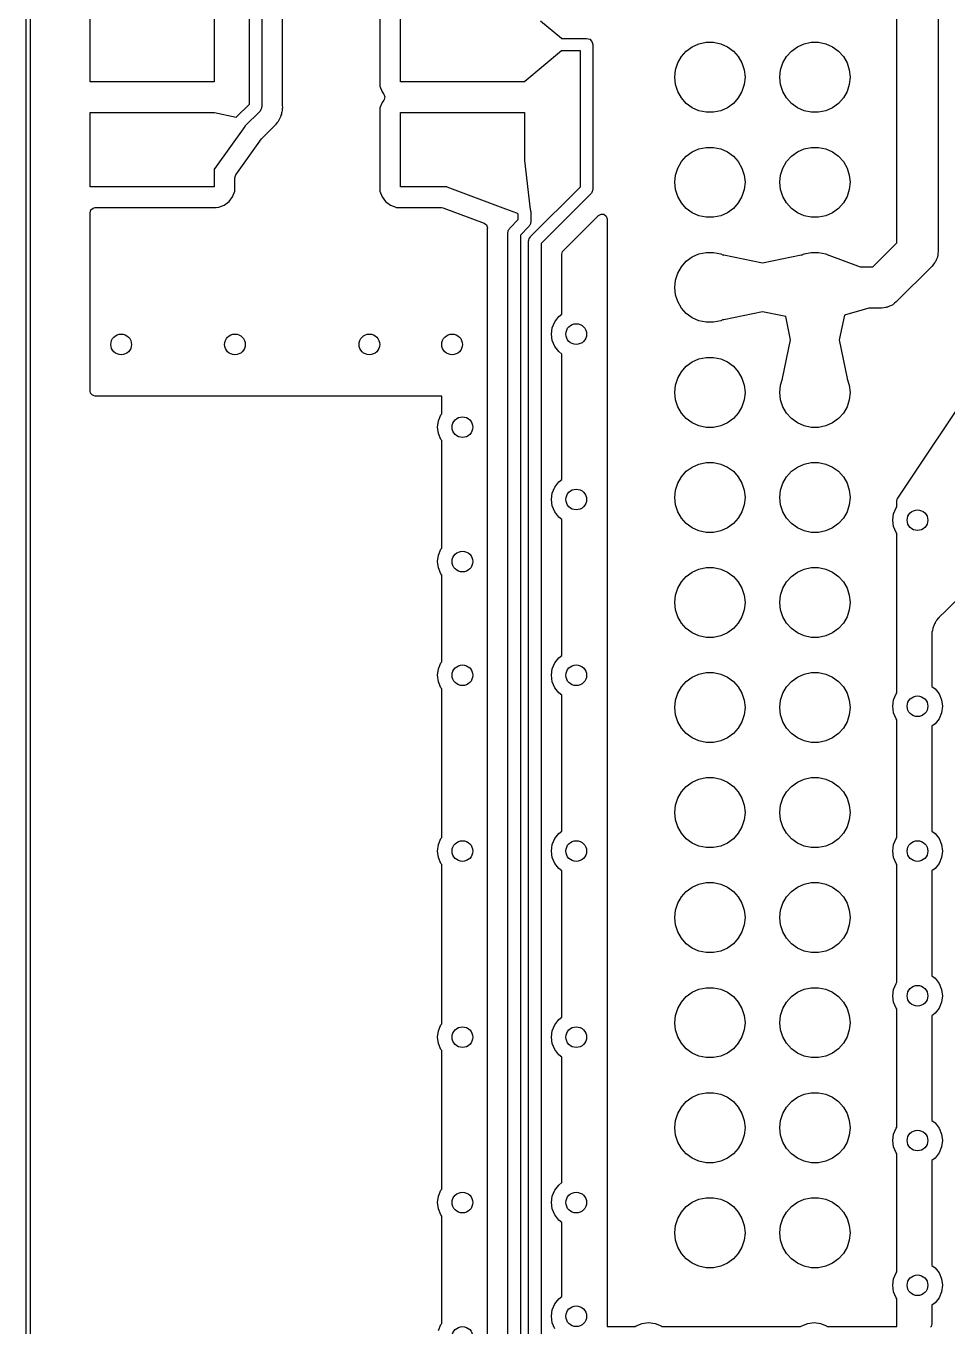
# Model space of a CAD drawing. Extents: x 90 to 175, y -109.5 to -35.9.
# Drawn here: x 89.95 to 112.24, y -92.01 to -60.55 of the extents above; entities that cross this region are included whole.
import ezdxf

# ---------------------------------------------------------------- set-up
doc = ezdxf.new("R2010")
doc.units = 0
doc.layers.add('BLACK', color=7, linetype='CONTINUOUS')

msp = doc.modelspace()

# ---------------------------------------------------------------- linework, layer by layer
at = {"layer": 'BLACK', "linetype": 'CONTINUOUS'}
for p, q in [((89.95, -100), (89.95, -36)), ((90.05, -36.05), (90.05, -99.95)), ((111, -65.792893), (111, -58)), ((112, -58), (112, -66)), ((95.35, -62.437868), (95.35, -59.5)), ((95.65, -59.562132), (95.65, -62.5)), ((96.1505, -62.4664), (96.1505, -59.820807)), ((98.4995, -60.052135), (98.4995, -61.94787)), ((91.5, -61.9), (91.5, -60.1)), ((94.5, -60.1), (94.5, -61.9)), ((99, -61.9), (99, -60.1)), ((102.387556, -60.422963), (102.89579, -60.846492)), ((102.89579, -60.846492), (102.897632, -60.85)), ((102.897632, -60.85), (103.5, -60.85)), ((103.5, -60.85), (103.575, -60.870096)), ((103.575, -60.870096), (103.629904, -60.925)), ((103.629904, -60.925), (103.65, -61)), ((103.65, -61), (103.65, -64.5)), ((106.055, -61.053878), (106.217336, -60.981602)), ((106.217336, -60.981602), (106.391151, -60.944656)), ((106.391151, -60.944656), (106.568849, -60.944656)), ((106.568849, -60.944656), (106.742664, -60.981602)), ((106.742664, -60.981602), (106.905, -61.053878)), ((108.595, -61.053878), (108.757336, -60.981602)), ((108.757336, -60.981602), (108.931151, -60.944656)), ((108.931151, -60.944656), (109.108849, -60.944656)), ((109.108849, -60.944656), (109.282664, -60.981602)), ((109.282664, -60.981602), (109.445, -61.053878)), ((102.89579, -61.153508), (102.006381, -61.894681)), ((102.896573, -61.152793), (102.89579, -61.153508)), ((102.89773, -61.15), (102.896573, -61.152793)), ((103.35, -61.15), (102.89773, -61.15)), ((103.35, -64.437868), (103.35, -61.15)), ((105.703486, -61.444274), (105.792336, -61.290383)), ((105.792336, -61.290383), (105.911239, -61.158327)), ((105.911239, -61.158327), (106.055, -61.053878)), ((106.905, -61.053878), (107.048761, -61.158327)), ((107.048761, -61.158327), (107.167664, -61.290383)), ((107.167664, -61.290383), (107.256514, -61.444274)), ((108.243486, -61.444274), (108.332336, -61.290383)), ((108.332336, -61.290383), (108.451239, -61.158327)), ((108.451239, -61.158327), (108.595, -61.053878)), ((109.445, -61.053878), (109.588761, -61.158327)), ((109.588761, -61.158327), (109.707664, -61.290383)), ((109.707664, -61.290383), (109.796514, -61.444274)), ((105.63, -61.79), (105.648575, -61.613275)), ((105.648575, -61.613275), (105.703486, -61.444274)), ((107.256514, -61.444274), (107.311425, -61.613275)), ((107.311425, -61.613275), (107.33, -61.79)), ((108.17, -61.79), (108.188575, -61.613275)), ((108.188575, -61.613275), (108.243486, -61.444274)), ((109.796514, -61.444274), (109.851425, -61.613275)), ((109.851425, -61.613275), (109.87, -61.79)), ((94.5, -61.9), (91.5, -61.9)), ((98.4995, -61.94787), (98.499501, -61.947876)), ((98.499501, -61.947876), (98.505908, -62.007483)), ((102, -61.9), (99, -61.9)), ((102.006381, -61.894681), (102, -61.896669)), ((102, -61.896669), (102, -61.9)), ((105.648575, -61.966725), (105.63, -61.79)), ((105.703486, -62.135726), (105.648575, -61.966725)), ((107.311425, -61.966725), (107.256514, -62.135726)), ((107.33, -61.79), (107.311425, -61.966725)), ((108.188575, -61.966725), (108.17, -61.79)), ((108.243486, -62.135726), (108.188575, -61.966725)), ((109.851425, -61.966725), (109.796514, -62.135726)), ((109.87, -61.79), (109.851425, -61.966725)), ((98.505908, -62.007483), (98.556202, -62.142328)), ((98.556202, -62.142328), (98.556203, -62.14233)), ((98.556203, -62.14233), (98.556204, -62.142331)), ((98.556204, -62.142331), (98.594368, -62.193312)), ((98.594368, -62.193312), (98.596148, -62.195689)), ((98.596148, -62.195689), (98.620565, -62.261153)), ((98.620565, -62.261153), (98.605714, -62.329426)), ((105.792336, -62.289617), (105.703486, -62.135726)), ((107.256514, -62.135726), (107.167664, -62.289617)), ((108.332336, -62.289617), (108.243486, -62.135726)), ((109.796514, -62.135726), (109.707664, -62.289617)), ((95.029627, -62.75824), (95.35, -62.437868)), ((95.615939, -62.588964), (95.606066, -62.606066)), ((95.629904, -62.575), (95.615939, -62.588964)), ((95.635015, -62.555925), (95.629904, -62.575)), ((95.644889, -62.538823), (95.635015, -62.555925)), ((95.65, -62.5), (95.644889, -62.519074)), ((95.644889, -62.519074), (95.644889, -62.538823)), ((96.138417, -62.629235), (96.147945, -62.592129)), ((96.147945, -62.592129), (96.1505, -62.582177)), ((96.150775, -62.472238), (96.1505, -62.4664)), ((96.1505, -62.560949), (96.152027, -62.541549)), ((96.1505, -62.582177), (96.1505, -62.560949)), ((96.155346, -62.520595), (96.150775, -62.472238)), ((96.152027, -62.541549), (96.155346, -62.520595)), ((98.499501, -62.592123), (98.4995, -62.592135)), ((98.4995, -62.592135), (98.4995, -64.48787)), ((98.505908, -62.532517), (98.499501, -62.592116)), ((98.499501, -62.592116), (98.499501, -62.592123)), ((98.556202, -62.397671), (98.505908, -62.532517)), ((98.556203, -62.397669), (98.556202, -62.397671)), ((98.596148, -62.344311), (98.556203, -62.397669)), ((98.605714, -62.329426), (98.596148, -62.344311)), ((105.911239, -62.421673), (105.792336, -62.289617)), ((106.055, -62.526122), (105.911239, -62.421673)), ((106.217336, -62.598398), (106.055, -62.526122)), ((106.391151, -62.635344), (106.217336, -62.598398)), ((106.742664, -62.598398), (106.568849, -62.635344)), ((106.905, -62.526122), (106.742664, -62.598398)), ((107.048761, -62.421673), (106.905, -62.526122)), ((107.167664, -62.289617), (107.048761, -62.421673)), ((108.451239, -62.421673), (108.332336, -62.289617)), ((108.595, -62.526122), (108.451239, -62.421673)), ((108.757336, -62.598398), (108.595, -62.526122)), ((108.931151, -62.635344), (108.757336, -62.598398)), ((109.282664, -62.598398), (109.108849, -62.635344)), ((109.445, -62.526122), (109.282664, -62.598398)), ((109.588761, -62.421673), (109.445, -62.526122)), ((109.707664, -62.289617), (109.588761, -62.421673)), ((91.5, -64.44), (91.5, -62.64)), ((91.5, -62.64), (94.5, -62.64)), ((94.5, -62.64), (94.5, -62.641749)), ((94.5, -62.641749), (94.504553, -62.641009)), ((94.504553, -62.641009), (95.027001, -62.7568)), ((95.027001, -62.7568), (95.029627, -62.75824)), ((95.606066, -62.606066), (95.237788, -62.974343)), ((95.997183, -62.920815), (96.030448, -62.885393)), ((96.030448, -62.885393), (96.040674, -62.86679)), ((96.040674, -62.86679), (96.051353, -62.850533)), ((96.051353, -62.850533), (96.064362, -62.833764)), ((96.064362, -62.833764), (96.083663, -62.789159)), ((96.083663, -62.789159), (96.086207, -62.783965)), ((96.086207, -62.783965), (96.109627, -62.741368)), ((96.109627, -62.741368), (96.114906, -62.720807)), ((96.114906, -62.720807), (96.121208, -62.702398)), ((96.121208, -62.702398), (96.129635, -62.682926)), ((96.129635, -62.682926), (96.137232, -62.634956)), ((96.137232, -62.634956), (96.138417, -62.629235)), ((99, -64.44), (99, -62.64)), ((99, -62.64), (102, -62.64)), ((102, -62.64), (102, -63.802295)), ((106.568849, -62.635344), (106.391151, -62.635344)), ((109.108849, -62.635344), (108.931151, -62.635344)), ((95.236702, -62.977735), (94.504922, -64.002433)), ((95.237788, -62.974343), (95.236702, -62.977735)), ((95.654424, -63.26552), (95.899513, -63.020431)), ((95.899513, -63.020431), (95.912079, -63.010365)), ((95.911925, -63.010178), (95.917937, -63.005204)), ((95.912079, -63.010365), (95.911925, -63.010178)), ((95.917937, -63.005203), (95.91794, -63.005202)), ((95.917937, -63.005204), (95.917937, -63.005203)), ((95.91794, -63.005202), (95.96719, -62.952755)), ((95.96719, -62.952755), (95.988911, -62.931035)), ((95.988911, -62.931035), (95.993401, -62.925245)), ((95.993401, -62.925245), (95.997183, -62.920815)), ((95.023589, -64.145962), (95.641205, -63.281125)), ((95.641205, -63.281125), (95.654424, -63.26552)), ((106.055, -63.593878), (106.217336, -63.521602)), ((106.217336, -63.521602), (106.391151, -63.484656)), ((106.391151, -63.484656), (106.568849, -63.484656)), ((106.568849, -63.484656), (106.742664, -63.521602)), ((106.742664, -63.521602), (106.905, -63.593878)), ((108.595, -63.593878), (108.757336, -63.521602)), ((108.757336, -63.521602), (108.931151, -63.484656)), ((108.931151, -63.484656), (109.108849, -63.484656)), ((109.108849, -63.484656), (109.282664, -63.521602)), ((109.282664, -63.521602), (109.445, -63.593878)), ((102, -63.802295), (102.001008, -63.80493)), ((102.001008, -63.80493), (102.138201, -64.989594)), ((105.703486, -63.984274), (105.792336, -63.830383)), ((105.792336, -63.830383), (105.911239, -63.698327)), ((105.911239, -63.698327), (106.055, -63.593878)), ((106.905, -63.593878), (107.048761, -63.698327)), ((107.048761, -63.698327), (107.167664, -63.830383)), ((107.167664, -63.830383), (107.256514, -63.984274)), ((108.243486, -63.984274), (108.332336, -63.830383)), ((108.332336, -63.830383), (108.451239, -63.698327)), ((108.451239, -63.698327), (108.595, -63.593878)), ((109.445, -63.593878), (109.588761, -63.698327)), ((109.588761, -63.698327), (109.707664, -63.830383)), ((109.707664, -63.830383), (109.796514, -63.984274)), ((94.504922, -64.002433), (94.5, -64.005505)), ((94.5, -64.005505), (94.5, -64.44)), ((95.000499, -64.218025), (95.020183, -64.150987)), ((95.020183, -64.150987), (95.023589, -64.145962)), ((105.63, -64.33), (105.648575, -64.153275)), ((105.648575, -64.153275), (105.703486, -63.984274)), ((107.256514, -63.984274), (107.311425, -64.153275)), ((107.311425, -64.153275), (107.33, -64.33)), ((108.17, -64.33), (108.188575, -64.153275)), ((108.188575, -64.153275), (108.243486, -63.984274)), ((109.796514, -63.984274), (109.851425, -64.153275)), ((109.851425, -64.153275), (109.87, -64.33)), ((94.5, -64.44), (91.5, -64.44)), ((94.994091, -64.547483), (95.0005, -64.487873)), ((95.0005, -64.487873), (95.000499, -64.218025)), ((98.4995, -64.48787), (98.499501, -64.487876)), ((98.499501, -64.487876), (98.505908, -64.547483)), ((100.125897, -64.44), (99, -64.44)), ((100.130477, -64.444289), (100.125897, -64.44)), ((101.546722, -64.977326), (100.130477, -64.444289)), ((102.143934, -65.643934), (103.35, -64.437868)), ((105.648575, -64.506725), (105.63, -64.33)), ((107.33, -64.33), (107.311425, -64.506725)), ((108.188575, -64.506725), (108.17, -64.33)), ((109.87, -64.33), (109.851425, -64.506725)), ((94.742331, -64.883796), (94.857546, -64.797546)), ((94.857546, -64.797546), (94.943796, -64.682331)), ((94.943796, -64.682331), (94.994091, -64.547483)), ((98.505908, -64.547483), (98.556202, -64.682328)), ((98.556202, -64.682328), (98.556206, -64.682335)), ((98.556206, -64.682335), (98.642452, -64.797544)), ((98.642452, -64.797544), (98.642455, -64.797547)), ((98.642455, -64.797547), (98.757664, -64.883793)), ((103.606066, -64.606066), (102.4, -65.812132)), ((103.615939, -64.588964), (103.606066, -64.606066)), ((103.629904, -64.575), (103.615939, -64.588964)), ((103.635015, -64.555925), (103.629904, -64.575)), ((103.644889, -64.538823), (103.635015, -64.555925)), ((103.65, -64.5), (103.644889, -64.519074)), ((103.644889, -64.519074), (103.644889, -64.538823)), ((105.703486, -64.675726), (105.648575, -64.506725)), ((105.792336, -64.829617), (105.703486, -64.675726)), ((107.256514, -64.675726), (107.167664, -64.829617)), ((107.311425, -64.506725), (107.256514, -64.675726)), ((108.243486, -64.675726), (108.188575, -64.506725)), ((108.332336, -64.829617), (108.243486, -64.675726)), ((109.796514, -64.675726), (109.707664, -64.829617)), ((109.851425, -64.506725), (109.796514, -64.675726)), ((91.5, -65.064499), (91.519685, -64.99746)), ((91.5, -69.376), (91.5, -65.064499)), ((91.519685, -64.99746), (91.572489, -64.951705)), ((91.572489, -64.951705), (91.623995, -64.940499)), ((91.623995, -64.940499), (94.547872, -64.940499)), ((94.547872, -64.940499), (94.607483, -64.934091)), ((94.607483, -64.934091), (94.742331, -64.883796)), ((98.757664, -64.883793), (98.757671, -64.883797)), ((98.757671, -64.883797), (98.892517, -64.934091)), ((98.892517, -64.934091), (98.892516, -64.934091)), ((98.892516, -64.934091), (98.899444, -64.934835)), ((98.899444, -64.934835), (98.952127, -64.9405)), ((98.952127, -64.9405), (99.991255, -64.940499)), ((99.991255, -64.940499), (100.034934, -64.948447)), ((100.034934, -64.948447), (100.04638, -64.952755)), ((100.04638, -64.952755), (101.021547, -65.319782)), ((101.815337, -65.078426), (101.546722, -64.977326)), ((101.832906, -65.085038), (101.815337, -65.078426)), ((101.85, -65.102132), (101.832906, -65.085038)), ((101.85, -65.230761), (101.85, -65.102132)), ((102.138201, -64.989594), (102.144889, -65.001177)), ((102.144889, -65.001177), (102.144889, -65.020925)), ((102.144889, -65.020925), (102.15, -65.04)), ((102.15, -65.04), (102.15, -65.292893)), ((103.788319, -65.131625), (103.849642, -65.098141)), ((103.849642, -65.098141), (103.919334, -65.103125)), ((103.919334, -65.103125), (103.975267, -65.144997)), ((105.911239, -64.961673), (105.792336, -64.829617)), ((106.055, -65.066122), (105.911239, -64.961673)), ((106.217336, -65.138398), (106.055, -65.066122)), ((106.905, -65.066122), (106.742664, -65.138398)), ((107.048761, -64.961673), (106.905, -65.066122)), ((107.167664, -64.829617), (107.048761, -64.961673)), ((108.451239, -64.961673), (108.332336, -64.829617)), ((108.595, -65.066122), (108.451239, -64.961673)), ((108.757336, -65.138398), (108.595, -65.066122)), ((109.445, -65.066122), (109.282664, -65.138398)), ((109.588761, -64.961673), (109.445, -65.066122)), ((109.707664, -64.829617), (109.588761, -64.961673)), ((101.021547, -65.319782), (101.077354, -65.361818)), ((101.077354, -65.361818), (101.101576, -65.427355)), ((101.101576, -65.427355), (101.099243, -65.452816)), ((101.643934, -65.436827), (101.85, -65.230761)), ((102.106066, -65.398959), (101.9, -65.605025)), ((102.115939, -65.381857), (102.106066, -65.398959)), ((102.129904, -65.367893), (102.115939, -65.381857)), ((102.135015, -65.348818), (102.129904, -65.367893)), ((102.144889, -65.331716), (102.135015, -65.348818)), ((102.15, -65.292893), (102.144889, -65.311967)), ((102.144889, -65.311967), (102.144889, -65.331716)), ((102.936814, -65.98313), (103.788319, -65.131625)), ((103.975267, -65.144997), (103.999684, -65.210461)), ((103.999684, -65.210461), (104, -65.219307)), ((104, -65.219307), (104, -92)), ((106.391151, -65.175344), (106.217336, -65.138398)), ((106.568849, -65.175344), (106.391151, -65.175344)), ((106.742664, -65.138398), (106.568849, -65.175344)), ((108.931151, -65.175344), (108.757336, -65.138398)), ((109.108849, -65.175344), (108.931151, -65.175344)), ((109.282664, -65.138398), (109.108849, -65.175344)), ((101.097973, -65.501336), (101.094653, -65.522296)), ((101.094653, -65.522296), (101.099225, -65.57066)), ((101.0995, -65.481937), (101.097973, -65.501336)), ((101.099225, -65.57066), (101.0995, -65.576499)), ((101.099243, -65.452816), (101.100478, -65.452972)), ((101.100478, -65.452972), (101.0995, -65.460715)), ((101.0995, -65.460715), (101.0995, -65.481937)), ((101.0995, -65.576499), (101.0995, -70.246202)), ((101.6, -65.542893), (101.605111, -65.523818)), ((101.6, -92.5), (101.6, -65.542893)), ((101.605111, -65.50407), (101.614984, -65.486967)), ((101.605111, -65.523818), (101.605111, -65.50407)), ((101.614984, -65.486967), (101.620096, -65.467893)), ((101.620096, -65.467893), (101.63406, -65.453928)), ((101.63406, -65.453928), (101.643934, -65.436827)), ((101.9, -65.605025), (101.9, -92.437868)), ((102.1, -65.75), (102.105111, -65.730925)), ((102.105111, -65.711177), (102.114984, -65.694074)), ((102.105111, -65.730925), (102.105111, -65.711177)), ((102.114984, -65.694074), (102.120096, -65.675)), ((102.120096, -65.675), (102.13406, -65.661035)), ((102.13406, -65.661035), (102.143934, -65.643934)), ((102.1, -92.25), (102.1, -65.75)), ((102.4, -65.812132), (102.4, -92.187868)), ((102.9005, -66.070807), (102.920185, -66.003768)), ((102.920185, -66.003768), (102.936814, -65.98313)), ((106.055, -66.133878), (106.217336, -66.061602)), ((106.217336, -66.061602), (106.391151, -66.024656)), ((106.391151, -66.024656), (106.568849, -66.024656)), ((106.568849, -66.024656), (106.742664, -66.061602)), ((106.742664, -66.061602), (106.805592, -66.089619)), ((108.694915, -66.089393), (108.757336, -66.061602)), ((108.757336, -66.061602), (108.931151, -66.024656)), ((108.931151, -66.024656), (109.108849, -66.024656)), ((109.108849, -66.024656), (109.282664, -66.061602)), ((109.282664, -66.061602), (109.346186, -66.089883)), ((110.422894, -66.37), (111, -65.792893)), ((111.992388, -66.052938), (111.988573, -66.106283)), ((112, -66), (111.992388, -66.052938)), ((102.9005, -67.518367), (102.9005, -66.070807)), ((105.703486, -66.524274), (105.792336, -66.370383)), ((105.792336, -66.370383), (105.911239, -66.238327)), ((105.911239, -66.238327), (106.055, -66.133878)), ((106.805592, -66.089619), (106.807908, -66.087309)), ((106.807908, -66.087309), (106.814749, -66.086667)), ((106.814749, -66.086667), (107.749999, -66.280761)), ((107.749999, -66.280761), (108.685249, -66.086667)), ((108.685249, -66.086667), (108.694044, -66.088341)), ((108.694044, -66.088341), (108.694915, -66.089393)), ((109.346186, -66.089883), (109.347303, -66.088769)), ((109.347303, -66.088769), (109.355834, -66.088607)), ((109.355834, -66.088607), (110.116301, -66.37)), ((110.116301, -66.37), (110.422894, -66.37)), ((111.853554, -66.353553), (110.983553, -67.223553)), ((111.885603, -66.310738), (111.853554, -66.353553)), ((111.920627, -66.27032), (111.885603, -66.310738)), ((111.928084, -66.253991), (111.920627, -66.27032)), ((111.938839, -66.239624), (111.928084, -66.253991)), ((111.957528, -66.189516), (111.938839, -66.239624)), ((111.979746, -66.140866), (111.957528, -66.189516)), ((111.9823, -66.1231), (111.979746, -66.140866)), ((111.988573, -66.106283), (111.9823, -66.1231)), ((105.648575, -66.693275), (105.703486, -66.524274)), ((105.63, -66.87), (105.648575, -66.693275)), ((105.648575, -67.046725), (105.63, -66.87)), ((105.703486, -67.215726), (105.648575, -67.046725)), ((105.792336, -67.369617), (105.703486, -67.215726)), ((110.869624, -67.308839), (110.819516, -67.327528)), ((110.88399, -67.298084), (110.869624, -67.308839)), ((110.90032, -67.290627), (110.88399, -67.298084)), ((110.940744, -67.255599), (110.90032, -67.290627)), ((110.983553, -67.223553), (110.940744, -67.255599)), ((102.730385, -67.7), (102.825736, -67.575736)), ((102.825736, -67.575736), (102.9005, -67.518367)), ((105.911239, -67.501673), (105.792336, -67.369617)), ((106.055, -67.606122), (105.911239, -67.501673)), ((106.217336, -67.678398), (106.055, -67.606122)), ((107.749999, -67.459237), (106.814751, -67.653332)), ((108.313762, -67.576236), (107.749999, -67.459237)), ((108.430761, -68.139999), (108.313762, -67.576236)), ((109.733266, -67.542363), (109.609238, -68.139999)), ((110.325428, -67.37), (109.733266, -67.542363)), ((110.63, -67.37), (110.325428, -67.37)), ((110.682938, -67.362388), (110.63, -67.37)), ((110.736283, -67.358573), (110.682938, -67.362388)), ((110.7531, -67.3523), (110.736283, -67.358573)), ((110.770866, -67.349746), (110.7531, -67.3523)), ((110.819516, -67.327528), (110.770866, -67.349746)), ((111.020826, -71.968761), (114, -67.5)), ((102.65, -68), (102.670445, -67.844709)), ((102.670445, -67.844709), (102.730385, -67.7)), ((106.391151, -67.715344), (106.217336, -67.678398)), ((106.568849, -67.715344), (106.391151, -67.715344)), ((106.742664, -67.678398), (106.568849, -67.715344)), ((106.805084, -67.650607), (106.742664, -67.678398)), ((106.805955, -67.651658), (106.805084, -67.650607)), ((106.814751, -67.653332), (106.805955, -67.651658)), ((102.670445, -68.155291), (102.65, -68)), ((102.730385, -68.3), (102.670445, -68.155291)), ((108.236667, -69.075249), (108.430761, -68.139999)), ((109.609238, -68.139999), (109.803332, -69.075248)), ((102.825736, -68.424264), (102.730385, -68.3)), ((102.9005, -68.481632), (102.825736, -68.424264)), ((102.9005, -71.518367), (102.9005, -68.481632)), ((106.217336, -68.601602), (106.391151, -68.564656)), ((106.391151, -68.564656), (106.568849, -68.564656)), ((106.568849, -68.564656), (106.742664, -68.601602)), ((105.792336, -68.910383), (105.911239, -68.778327)), ((105.911239, -68.778327), (106.055, -68.673878)), ((106.055, -68.673878), (106.217336, -68.601602)), ((106.742664, -68.601602), (106.905, -68.673878)), ((106.905, -68.673878), (107.048761, -68.778327)), ((107.048761, -68.778327), (107.167664, -68.910383)), ((105.648575, -69.233275), (105.703486, -69.064274)), ((105.703486, -69.064274), (105.792336, -68.910383)), ((107.167664, -68.910383), (107.256514, -69.064274)), ((107.256514, -69.064274), (107.311425, -69.233275)), ((108.188575, -69.233275), (108.237601, -69.082384)), ((108.237309, -69.082091), (108.236667, -69.075249)), ((108.237601, -69.082384), (108.237309, -69.082091)), ((109.803332, -69.075248), (109.80213, -69.08156)), ((109.80213, -69.08156), (109.851425, -69.233275)), ((91.511206, -69.427511), (91.5, -69.376)), ((91.556961, -69.480315), (91.511206, -69.427511)), ((91.624, -69.5), (91.556961, -69.480315)), ((100, -69.5), (91.624, -69.5)), ((100, -69.924437), (100, -69.5)), ((105.63, -69.41), (105.648575, -69.233275)), ((105.648575, -69.586725), (105.63, -69.41)), ((107.311425, -69.233275), (107.33, -69.41)), ((107.33, -69.41), (107.311425, -69.586725)), ((108.17, -69.41), (108.188575, -69.233275)), ((108.188575, -69.586725), (108.17, -69.41)), ((109.851425, -69.233275), (109.87, -69.41)), ((109.87, -69.41), (109.851425, -69.586725)), ((105.703486, -69.755726), (105.648575, -69.586725)), ((105.792336, -69.909617), (105.703486, -69.755726)), ((107.256514, -69.755726), (107.167664, -69.909617)), ((107.311425, -69.586725), (107.256514, -69.755726)), ((108.243486, -69.755726), (108.188575, -69.586725)), ((108.332336, -69.909617), (108.243486, -69.755726)), ((109.796514, -69.755726), (109.707664, -69.909617)), ((109.851425, -69.586725), (109.796514, -69.755726)), ((99.9, -70.25), (99.920445, -70.094709)), ((99.920445, -70.094709), (99.980385, -69.95)), ((99.980385, -69.95), (100, -69.924437)), ((105.911239, -70.041673), (105.792336, -69.909617)), ((106.055, -70.146122), (105.911239, -70.041673)), ((106.217336, -70.218398), (106.055, -70.146122)), ((106.905, -70.146122), (106.742664, -70.218398)), ((107.048761, -70.041673), (106.905, -70.146122)), ((107.167664, -69.909617), (107.048761, -70.041673)), ((108.451239, -70.041673), (108.332336, -69.909617)), ((108.595, -70.146122), (108.451239, -70.041673)), ((108.757336, -70.218398), (108.595, -70.146122)), ((109.445, -70.146122), (109.282664, -70.218398)), ((109.588761, -70.041673), (109.445, -70.146122)), ((109.707664, -69.909617), (109.588761, -70.041673)), ((99.920445, -70.405291), (99.9, -70.25)), ((99.980385, -70.55), (99.920445, -70.405291)), ((101.0995, -70.246202), (101.1, -70.25)), ((101.1, -70.25), (101.0995, -70.253797)), ((101.0995, -70.253797), (101.0995, -73.496202)), ((106.391151, -70.255344), (106.217336, -70.218398)), ((106.568849, -70.255344), (106.391151, -70.255344)), ((106.742664, -70.218398), (106.568849, -70.255344)), ((108.931151, -70.255344), (108.757336, -70.218398)), ((109.108849, -70.255344), (108.931151, -70.255344)), ((109.282664, -70.218398), (109.108849, -70.255344)), ((116.705148, -70.167797), (112.100483, -74.772462)), ((100, -70.575562), (99.980385, -70.55)), ((100, -73.174437), (100, -70.575562)), ((105.792336, -71.450383), (105.911239, -71.318327)), ((105.911239, -71.318327), (106.055, -71.213878)), ((106.055, -71.213878), (106.217336, -71.141602)), ((106.217336, -71.141602), (106.391151, -71.104656)), ((106.391151, -71.104656), (106.568849, -71.104656)), ((106.568849, -71.104656), (106.742664, -71.141602)), ((106.742664, -71.141602), (106.905, -71.213878)), ((106.905, -71.213878), (107.048761, -71.318327)), ((107.048761, -71.318327), (107.167664, -71.450383)), ((108.332336, -71.450383), (108.451239, -71.318327)), ((108.451239, -71.318327), (108.595, -71.213878)), ((108.595, -71.213878), (108.757336, -71.141602)), ((108.757336, -71.141602), (108.931151, -71.104656)), ((108.931151, -71.104656), (109.108849, -71.104656)), ((109.108849, -71.104656), (109.282664, -71.141602)), ((109.282664, -71.141602), (109.445, -71.213878)), ((109.445, -71.213878), (109.588761, -71.318327)), ((109.588761, -71.318327), (109.707664, -71.450383)), ((102.670445, -71.844709), (102.730385, -71.7)), ((102.730385, -71.7), (102.825736, -71.575736)), ((102.825736, -71.575736), (102.9005, -71.518367)), ((105.648575, -71.773275), (105.703486, -71.604274)), ((105.703486, -71.604274), (105.792336, -71.450383)), ((107.167664, -71.450383), (107.256514, -71.604274)), ((107.256514, -71.604274), (107.311425, -71.773275)), ((108.188575, -71.773275), (108.243486, -71.604274)), ((108.243486, -71.604274), (108.332336, -71.450383)), ((109.707664, -71.450383), (109.796514, -71.604274)), ((109.796514, -71.604274), (109.851425, -71.773275)), ((102.65, -72), (102.670445, -71.844709)), ((102.670445, -72.155291), (102.65, -72)), ((105.63, -71.95), (105.648575, -71.773275)), ((105.648575, -72.126725), (105.63, -71.95)), ((107.311425, -71.773275), (107.33, -71.95)), ((107.33, -71.95), (107.311425, -72.126725)), ((108.17, -71.95), (108.188575, -71.773275)), ((108.188575, -72.126725), (108.17, -71.95)), ((109.851425, -71.773275), (109.87, -71.95)), ((109.87, -71.95), (109.851425, -72.126725)), ((111, -72.037544), (111.019685, -71.970505)), ((111, -72.174437), (111, -72.037544)), ((111.019685, -71.970505), (111.020826, -71.968761)), ((102.730385, -72.3), (102.670445, -72.155291)), ((102.825736, -72.424264), (102.730385, -72.3)), ((105.703486, -72.295726), (105.648575, -72.126725)), ((105.792336, -72.449617), (105.703486, -72.295726)), ((107.256514, -72.295726), (107.167664, -72.449617)), ((107.311425, -72.126725), (107.256514, -72.295726)), ((108.243486, -72.295726), (108.188575, -72.126725)), ((108.332336, -72.449617), (108.243486, -72.295726)), ((109.796514, -72.295726), (109.707664, -72.449617)), ((109.851425, -72.126725), (109.796514, -72.295726)), ((110.9, -72.5), (110.920445, -72.344709)), ((110.920445, -72.344709), (110.980385, -72.2)), ((110.980385, -72.2), (111, -72.174437)), ((102.9005, -72.481632), (102.825736, -72.424264)), ((102.9005, -75.768367), (102.9005, -72.481632)), ((105.911239, -72.581673), (105.792336, -72.449617)), ((106.055, -72.686122), (105.911239, -72.581673)), ((107.048761, -72.581673), (106.905, -72.686122)), ((107.167664, -72.449617), (107.048761, -72.581673)), ((108.451239, -72.581673), (108.332336, -72.449617)), ((108.595, -72.686122), (108.451239, -72.581673)), ((109.588761, -72.581673), (109.445, -72.686122)), ((109.707664, -72.449617), (109.588761, -72.581673)), ((110.920445, -72.655291), (110.9, -72.5)), ((110.980385, -72.8), (110.920445, -72.655291)), ((106.217336, -72.758398), (106.055, -72.686122)), ((106.391151, -72.795344), (106.217336, -72.758398)), ((106.568849, -72.795344), (106.391151, -72.795344)), ((106.742664, -72.758398), (106.568849, -72.795344)), ((106.905, -72.686122), (106.742664, -72.758398)), ((108.757336, -72.758398), (108.595, -72.686122)), ((108.931151, -72.795344), (108.757336, -72.758398)), ((109.108849, -72.795344), (108.931151, -72.795344)), ((109.282664, -72.758398), (109.108849, -72.795344)), ((109.445, -72.686122), (109.282664, -72.758398)), ((111, -72.825562), (110.980385, -72.8)), ((111, -76.674437), (111, -72.825562)), ((99.920445, -73.344709), (99.980385, -73.2)), ((99.980385, -73.2), (100, -73.174437)), ((99.9, -73.5), (99.920445, -73.344709)), ((99.920445, -73.655291), (99.9, -73.5)), ((101.0995, -73.496202), (101.1, -73.5)), ((101.1, -73.5), (101.0995, -73.503797)), ((101.0995, -73.503797), (101.0995, -76.246202)), ((99.980385, -73.8), (99.920445, -73.655291)), ((100, -73.825562), (99.980385, -73.8)), ((100, -75.924437), (100, -73.825562)), ((105.792336, -73.990383), (105.911239, -73.858327)), ((105.911239, -73.858327), (106.055, -73.753878)), ((106.055, -73.753878), (106.217336, -73.681602)), ((106.217336, -73.681602), (106.391151, -73.644656)), ((106.391151, -73.644656), (106.568849, -73.644656)), ((106.568849, -73.644656), (106.742664, -73.681602)), ((106.742664, -73.681602), (106.905, -73.753878)), ((106.905, -73.753878), (107.048761, -73.858327)), ((107.048761, -73.858327), (107.167664, -73.990383)), ((108.332336, -73.990383), (108.451239, -73.858327)), ((108.451239, -73.858327), (108.595, -73.753878)), ((108.595, -73.753878), (108.757336, -73.681602)), ((108.757336, -73.681602), (108.931151, -73.644656)), ((108.931151, -73.644656), (109.108849, -73.644656)), ((109.108849, -73.644656), (109.282664, -73.681602)), ((109.282664, -73.681602), (109.445, -73.753878)), ((109.445, -73.753878), (109.588761, -73.858327)), ((109.588761, -73.858327), (109.707664, -73.990383)), ((105.648575, -74.313275), (105.703486, -74.144274)), ((105.703486, -74.144274), (105.792336, -73.990383)), ((107.167664, -73.990383), (107.256514, -74.144274)), ((107.256514, -74.144274), (107.311425, -74.313275)), ((108.188575, -74.313275), (108.243486, -74.144274)), ((108.243486, -74.144274), (108.332336, -73.990383)), ((109.707664, -73.990383), (109.796514, -74.144274)), ((109.796514, -74.144274), (109.851425, -74.313275)), ((105.63, -74.49), (105.648575, -74.313275)), ((105.648575, -74.666725), (105.63, -74.49)), ((107.311425, -74.313275), (107.33, -74.49)), ((107.33, -74.49), (107.311425, -74.666725)), ((108.17, -74.49), (108.188575, -74.313275)), ((108.188575, -74.666725), (108.17, -74.49)), ((109.851425, -74.313275), (109.87, -74.49)), ((109.87, -74.49), (109.851425, -74.666725)), ((105.703486, -74.835726), (105.648575, -74.666725)), ((105.792336, -74.989617), (105.703486, -74.835726)), ((107.256514, -74.835726), (107.167664, -74.989617)), ((107.311425, -74.666725), (107.256514, -74.835726)), ((108.243486, -74.835726), (108.188575, -74.666725)), ((108.332336, -74.989617), (108.243486, -74.835726)), ((109.796514, -74.835726), (109.707664, -74.989617)), ((109.851425, -74.666725), (109.796514, -74.835726)), ((112.006587, -74.867658), (112.002801, -74.87209)), ((112.011078, -74.86187), (112.006587, -74.867658)), ((112.011088, -74.861858), (112.011078, -74.86187)), ((112.021949, -74.850997), (112.011088, -74.861858)), ((112.032809, -74.840137), (112.021949, -74.850997)), ((112.057434, -74.813914), (112.032809, -74.840137)), ((112.082059, -74.787691), (112.057434, -74.813914)), ((112.088065, -74.782723), (112.082059, -74.787691)), ((112.100483, -74.772462), (112.08791, -74.782536)), ((112.08791, -74.782536), (112.088065, -74.782723)), ((105.911239, -75.121673), (105.792336, -74.989617)), ((106.055, -75.226122), (105.911239, -75.121673)), ((107.048761, -75.121673), (106.905, -75.226122)), ((107.167664, -74.989617), (107.048761, -75.121673)), ((108.451239, -75.121673), (108.332336, -74.989617)), ((108.595, -75.226122), (108.451239, -75.121673)), ((109.588761, -75.121673), (109.445, -75.226122)), ((109.707664, -74.989617), (109.588761, -75.121673)), ((111.861581, -75.163663), (111.8495, -75.210711)), ((111.862766, -75.15794), (111.861581, -75.163663)), ((111.870364, -75.109966), (111.862766, -75.15794)), ((111.878791, -75.090494), (111.870364, -75.109966)), ((111.885091, -75.072092), (111.878791, -75.090494)), ((111.890372, -75.051524), (111.885091, -75.072092)), ((111.913777, -75.008951), (111.890372, -75.051523)), ((111.890372, -75.051523), (111.890372, -75.051524)), ((111.916348, -75.003704), (111.913777, -75.008951)), ((111.935636, -74.959131), (111.916348, -75.003704)), ((111.93564, -74.959125), (111.935636, -74.959131)), ((111.948646, -74.942357), (111.93564, -74.959125)), ((111.959322, -74.926106), (111.948646, -74.942357)), ((111.969552, -74.907499), (111.959322, -74.926106)), ((112.002801, -74.87209), (111.969552, -74.907499)), ((106.217336, -75.298398), (106.055, -75.226122)), ((106.391151, -75.335344), (106.217336, -75.298398)), ((106.568849, -75.335344), (106.391151, -75.335344)), ((106.742664, -75.298398), (106.568849, -75.335344)), ((106.905, -75.226122), (106.742664, -75.298398)), ((108.757336, -75.298398), (108.595, -75.226122)), ((108.931151, -75.335344), (108.757336, -75.298398)), ((109.108849, -75.335344), (108.931151, -75.335344)), ((109.282664, -75.298398), (109.108849, -75.335344)), ((109.445, -75.226122), (109.282664, -75.298398)), ((111.846498, -75.260652), (111.844653, -75.272298)), ((111.844653, -75.272298), (111.849225, -75.32066)), ((111.847973, -75.251337), (111.846498, -75.260652)), ((111.8495, -75.231937), (111.847973, -75.251337)), ((111.849225, -75.32066), (111.8495, -75.326499)), ((111.8495, -75.210711), (111.8495, -75.231937)), ((111.8495, -75.326499), (111.8495, -76.518367)), ((102.825736, -75.825736), (102.9005, -75.768367)), ((99.9, -76.25), (99.920445, -76.094709)), ((99.920445, -76.094709), (99.980385, -75.95)), ((99.980385, -75.95), (100, -75.924437)), ((102.65, -76.25), (102.670445, -76.094709)), ((102.670445, -76.094709), (102.730385, -75.95)), ((102.730385, -75.95), (102.825736, -75.825736)), ((99.920445, -76.405291), (99.9, -76.25)), ((99.980385, -76.55), (99.920445, -76.405291)), ((101.0995, -76.246202), (101.1, -76.25)), ((101.1, -76.25), (101.0995, -76.253797)), ((101.0995, -76.253797), (101.0995, -80.496202)), ((102.670445, -76.405291), (102.65, -76.25)), ((102.730385, -76.55), (102.670445, -76.405291)), ((105.792336, -76.530383), (105.911239, -76.398327)), ((105.911239, -76.398327), (106.055, -76.293878)), ((106.055, -76.293878), (106.217336, -76.221602)), ((106.217336, -76.221602), (106.391151, -76.184656)), ((106.391151, -76.184656), (106.568849, -76.184656)), ((106.568849, -76.184656), (106.742664, -76.221602)), ((106.742664, -76.221602), (106.905, -76.293878)), ((106.905, -76.293878), (107.048761, -76.398327)), ((107.048761, -76.398327), (107.167664, -76.530383)), ((108.332336, -76.530383), (108.451239, -76.398327)), ((108.451239, -76.398327), (108.595, -76.293878)), ((108.595, -76.293878), (108.757336, -76.221602)), ((108.757336, -76.221602), (108.931151, -76.184656)), ((108.931151, -76.184656), (109.108849, -76.184656)), ((109.108849, -76.184656), (109.282664, -76.221602)), ((109.282664, -76.221602), (109.445, -76.293878)), ((109.445, -76.293878), (109.588761, -76.398327)), ((109.588761, -76.398327), (109.707664, -76.530383)), ((100, -76.575562), (99.980385, -76.55)), ((100, -80.174437), (100, -76.575562)), ((102.825736, -76.674264), (102.730385, -76.55)), ((102.9005, -76.731632), (102.825736, -76.674264)), ((102.9005, -80.018367), (102.9005, -76.731632)), ((105.648575, -76.853275), (105.703486, -76.684274)), ((105.703486, -76.684274), (105.792336, -76.530383)), ((107.167664, -76.530383), (107.256514, -76.684274)), ((107.256514, -76.684274), (107.311425, -76.853275)), ((108.188575, -76.853275), (108.243486, -76.684274)), ((108.243486, -76.684274), (108.332336, -76.530383)), ((109.707664, -76.530383), (109.796514, -76.684274)), ((109.796514, -76.684274), (109.851425, -76.853275)), ((110.920445, -76.844709), (110.980385, -76.7)), ((110.980385, -76.7), (111, -76.674437)), ((111.8495, -76.518367), (111.924264, -76.575736)), ((111.924264, -76.575736), (112.019615, -76.7)), ((112.019615, -76.7), (112.079555, -76.844709)), ((105.63, -77.03), (105.648575, -76.853275)), ((105.648575, -77.206725), (105.63, -77.03)), ((107.311425, -76.853275), (107.33, -77.03)), ((107.33, -77.03), (107.311425, -77.206725)), ((108.17, -77.03), (108.188575, -76.853275)), ((108.188575, -77.206725), (108.17, -77.03)), ((109.851425, -76.853275), (109.87, -77.03)), ((109.87, -77.03), (109.851425, -77.206725)), ((110.9, -77), (110.920445, -76.844709)), ((110.920445, -77.155291), (110.9, -77)), ((112.079555, -76.844709), (112.1, -77)), ((112.1, -77), (112.079555, -77.155291)), ((105.703486, -77.375726), (105.648575, -77.206725)), ((105.792336, -77.529617), (105.703486, -77.375726)), ((107.256514, -77.375726), (107.167664, -77.529617)), ((107.311425, -77.206725), (107.256514, -77.375726)), ((108.243486, -77.375726), (108.188575, -77.206725)), ((108.332336, -77.529617), (108.243486, -77.375726)), ((109.796514, -77.375726), (109.707664, -77.529617)), ((109.851425, -77.206725), (109.796514, -77.375726)), ((110.980385, -77.3), (110.920445, -77.155291)), ((111, -77.325562), (110.980385, -77.3)), ((111, -80.174437), (111, -77.325562)), ((112.019615, -77.3), (111.924264, -77.424264)), ((112.079555, -77.155291), (112.019615, -77.3)), ((105.911239, -77.661673), (105.792336, -77.529617)), ((106.055, -77.766122), (105.911239, -77.661673)), ((107.048761, -77.661673), (106.905, -77.766122)), ((107.167664, -77.529617), (107.048761, -77.661673)), ((108.451239, -77.661673), (108.332336, -77.529617)), ((108.595, -77.766122), (108.451239, -77.661673)), ((109.588761, -77.661673), (109.445, -77.766122)), ((109.707664, -77.529617), (109.588761, -77.661673)), ((111.924264, -77.424264), (111.8495, -77.481632)), ((111.8495, -77.481632), (111.8495, -80.018367)), ((106.217336, -77.838398), (106.055, -77.766122)), ((106.391151, -77.875344), (106.217336, -77.838398)), ((106.568849, -77.875344), (106.391151, -77.875344)), ((106.742664, -77.838398), (106.568849, -77.875344)), ((106.905, -77.766122), (106.742664, -77.838398)), ((108.757336, -77.838398), (108.595, -77.766122)), ((108.931151, -77.875344), (108.757336, -77.838398)), ((109.108849, -77.875344), (108.931151, -77.875344)), ((109.282664, -77.838398), (109.108849, -77.875344)), ((109.445, -77.766122), (109.282664, -77.838398)), ((105.792336, -79.070383), (105.911239, -78.938327)), ((105.911239, -78.938327), (106.055, -78.833878)), ((106.055, -78.833878), (106.217336, -78.761602)), ((106.217336, -78.761602), (106.391151, -78.724656)), ((106.391151, -78.724656), (106.568849, -78.724656)), ((106.568849, -78.724656), (106.742664, -78.761602)), ((106.742664, -78.761602), (106.905, -78.833878)), ((106.905, -78.833878), (107.048761, -78.938327)), ((107.048761, -78.938327), (107.167664, -79.070383)), ((108.332336, -79.070383), (108.451239, -78.938327)), ((108.451239, -78.938327), (108.595, -78.833878)), ((108.595, -78.833878), (108.757336, -78.761602)), ((108.757336, -78.761602), (108.931151, -78.724656)), ((108.931151, -78.724656), (109.108849, -78.724656)), ((109.108849, -78.724656), (109.282664, -78.761602)), ((109.282664, -78.761602), (109.445, -78.833878)), ((109.445, -78.833878), (109.588761, -78.938327)), ((109.588761, -78.938327), (109.707664, -79.070383)), ((105.648575, -79.393275), (105.703486, -79.224274)), ((105.703486, -79.224274), (105.792336, -79.070383)), ((107.167664, -79.070383), (107.256514, -79.224274)), ((107.256514, -79.224274), (107.311425, -79.393275)), ((108.188575, -79.393275), (108.243486, -79.224274)), ((108.243486, -79.224274), (108.332336, -79.070383)), ((109.707664, -79.070383), (109.796514, -79.224274)), ((109.796514, -79.224274), (109.851425, -79.393275)), ((105.63, -79.57), (105.648575, -79.393275)), ((105.648575, -79.746725), (105.63, -79.57)), ((107.311425, -79.393275), (107.33, -79.57)), ((107.33, -79.57), (107.311425, -79.746725)), ((108.17, -79.57), (108.188575, -79.393275)), ((108.188575, -79.746725), (108.17, -79.57)), ((109.851425, -79.393275), (109.87, -79.57)), ((109.87, -79.57), (109.851425, -79.746725)), ((105.703486, -79.915726), (105.648575, -79.746725)), ((107.311425, -79.746725), (107.256514, -79.915726)), ((108.243486, -79.915726), (108.188575, -79.746725)), ((109.851425, -79.746725), (109.796514, -79.915726)), ((99.920445, -80.344709), (99.980385, -80.2)), ((99.980385, -80.2), (100, -80.174437)), ((102.670445, -80.344709), (102.730385, -80.2)), ((102.730385, -80.2), (102.825736, -80.075736)), ((102.825736, -80.075736), (102.9005, -80.018367)), ((105.792336, -80.069617), (105.703486, -79.915726)), ((105.911239, -80.201673), (105.792336, -80.069617)), ((106.055, -80.306122), (105.911239, -80.201673)), ((107.048761, -80.201673), (106.905, -80.306122)), ((107.167664, -80.069617), (107.048761, -80.201673)), ((107.256514, -79.915726), (107.167664, -80.069617)), ((108.332336, -80.069617), (108.243486, -79.915726)), ((108.451239, -80.201673), (108.332336, -80.069617)), ((108.595, -80.306122), (108.451239, -80.201673)), ((109.588761, -80.201673), (109.445, -80.306122)), ((109.707664, -80.069617), (109.588761, -80.201673)), ((109.796514, -79.915726), (109.707664, -80.069617)), ((110.920445, -80.344709), (110.980385, -80.2)), ((110.980385, -80.2), (111, -80.174437)), ((111.8495, -80.018367), (111.924264, -80.075736)), ((111.924264, -80.075736), (112.019615, -80.2)), ((112.019615, -80.2), (112.079555, -80.344709)), ((99.9, -80.5), (99.920445, -80.344709)), ((99.920445, -80.655291), (99.9, -80.5)), ((101.0995, -80.496202), (101.1, -80.5)), ((101.1, -80.5), (101.0995, -80.503797)), ((101.0995, -80.503797), (101.0995, -84.996202)), ((102.65, -80.5), (102.670445, -80.344709)), ((102.670445, -80.655291), (102.65, -80.5)), ((106.217336, -80.378398), (106.055, -80.306122)), ((106.391151, -80.415344), (106.217336, -80.378398)), ((106.568849, -80.415344), (106.391151, -80.415344)), ((106.742664, -80.378398), (106.568849, -80.415344)), ((106.905, -80.306122), (106.742664, -80.378398)), ((108.757336, -80.378398), (108.595, -80.306122)), ((108.931151, -80.415344), (108.757336, -80.378398)), ((109.108849, -80.415344), (108.931151, -80.415344)), ((109.282664, -80.378398), (109.108849, -80.415344)), ((109.445, -80.306122), (109.282664, -80.378398)), ((110.9, -80.5), (110.920445, -80.344709)), ((110.920445, -80.655291), (110.9, -80.5)), ((112.079555, -80.344709), (112.1, -80.5)), ((112.1, -80.5), (112.079555, -80.655291)), ((99.980385, -80.8), (99.920445, -80.655291)), ((100, -80.825562), (99.980385, -80.8)), ((100, -84.674437), (100, -80.825562)), ((102.730385, -80.8), (102.670445, -80.655291)), ((102.825736, -80.924264), (102.730385, -80.8)), ((110.980385, -80.8), (110.920445, -80.655291)), ((111, -80.825562), (110.980385, -80.8)), ((111, -83.674437), (111, -80.825562)), ((112.019615, -80.8), (111.924264, -80.924264)), ((112.079555, -80.655291), (112.019615, -80.8)), ((102.9005, -80.981632), (102.825736, -80.924264)), ((102.9005, -84.518367), (102.9005, -80.981632)), ((111.924264, -80.924264), (111.8495, -80.981632)), ((111.8495, -80.981632), (111.8495, -83.518367)), ((105.911239, -81.478327), (106.055, -81.373878)), ((106.055, -81.373878), (106.217336, -81.301602)), ((106.217336, -81.301602), (106.391151, -81.264656)), ((106.391151, -81.264656), (106.568849, -81.264656)), ((106.568849, -81.264656), (106.742664, -81.301602)), ((106.742664, -81.301602), (106.905, -81.373878)), ((106.905, -81.373878), (107.048761, -81.478327)), ((108.451239, -81.478327), (108.595, -81.373878)), ((108.595, -81.373878), (108.757336, -81.301602)), ((108.757336, -81.301602), (108.931151, -81.264656)), ((108.931151, -81.264656), (109.108849, -81.264656)), ((109.108849, -81.264656), (109.282664, -81.301602)), ((109.282664, -81.301602), (109.445, -81.373878)), ((109.445, -81.373878), (109.588761, -81.478327)), ((105.648575, -81.933275), (105.703486, -81.764274)), ((105.703486, -81.764274), (105.792336, -81.610383)), ((105.792336, -81.610383), (105.911239, -81.478327)), ((107.048761, -81.478327), (107.167664, -81.610383)), ((107.167664, -81.610383), (107.256514, -81.764274)), ((107.256514, -81.764274), (107.311425, -81.933275)), ((108.188575, -81.933275), (108.243486, -81.764274)), ((108.243486, -81.764274), (108.332336, -81.610383)), ((108.332336, -81.610383), (108.451239, -81.478327)), ((109.588761, -81.478327), (109.707664, -81.610383)), ((109.707664, -81.610383), (109.796514, -81.764274)), ((109.796514, -81.764274), (109.851425, -81.933275)), ((105.63, -82.11), (105.648575, -81.933275)), ((107.311425, -81.933275), (107.33, -82.11)), ((108.17, -82.11), (108.188575, -81.933275)), ((109.851425, -81.933275), (109.87, -82.11)), ((105.648575, -82.286725), (105.63, -82.11)), ((105.703486, -82.455726), (105.648575, -82.286725)), ((107.311425, -82.286725), (107.256514, -82.455726)), ((107.33, -82.11), (107.311425, -82.286725)), ((108.188575, -82.286725), (108.17, -82.11)), ((108.243486, -82.455726), (108.188575, -82.286725)), ((109.851425, -82.286725), (109.796514, -82.455726)), ((109.87, -82.11), (109.851425, -82.286725)), ((105.792336, -82.609617), (105.703486, -82.455726)), ((105.911239, -82.741673), (105.792336, -82.609617)), ((107.167664, -82.609617), (107.048761, -82.741673)), ((107.256514, -82.455726), (107.167664, -82.609617)), ((108.332336, -82.609617), (108.243486, -82.455726)), ((108.451239, -82.741673), (108.332336, -82.609617)), ((109.707664, -82.609617), (109.588761, -82.741673)), ((109.796514, -82.455726), (109.707664, -82.609617)), ((106.055, -82.846122), (105.911239, -82.741673)), ((106.217336, -82.918398), (106.055, -82.846122)), ((106.391151, -82.955344), (106.217336, -82.918398)), ((106.568849, -82.955344), (106.391151, -82.955344)), ((106.742664, -82.918398), (106.568849, -82.955344)), ((106.905, -82.846122), (106.742664, -82.918398)), ((107.048761, -82.741673), (106.905, -82.846122)), ((108.595, -82.846122), (108.451239, -82.741673)), ((108.757336, -82.918398), (108.595, -82.846122)), ((108.931151, -82.955344), (108.757336, -82.918398)), ((109.108849, -82.955344), (108.931151, -82.955344)), ((109.282664, -82.918398), (109.108849, -82.955344)), ((109.445, -82.846122), (109.282664, -82.918398)), ((109.588761, -82.741673), (109.445, -82.846122)), ((110.980385, -83.7), (111, -83.674437)), ((111.8495, -83.518367), (111.924264, -83.575736)), ((111.924264, -83.575736), (112.019615, -83.7)), ((105.911239, -84.018327), (106.055, -83.913878)), ((106.055, -83.913878), (106.217336, -83.841602)), ((106.217336, -83.841602), (106.391151, -83.804656)), ((106.391151, -83.804656), (106.568849, -83.804656)), ((106.568849, -83.804656), (106.742664, -83.841602)), ((106.742664, -83.841602), (106.905, -83.913878)), ((106.905, -83.913878), (107.048761, -84.018327)), ((108.451239, -84.018327), (108.595, -83.913878)), ((108.595, -83.913878), (108.757336, -83.841602)), ((108.757336, -83.841602), (108.931151, -83.804656)), ((108.931151, -83.804656), (109.108849, -83.804656)), ((109.108849, -83.804656), (109.282664, -83.841602)), ((109.282664, -83.841602), (109.445, -83.913878)), ((109.445, -83.913878), (109.588761, -84.018327)), ((110.9, -84), (110.920445, -83.844709)), ((110.920445, -83.844709), (110.980385, -83.7)), ((112.019615, -83.7), (112.079555, -83.844709)), ((112.079555, -83.844709), (112.1, -84)), ((105.648575, -84.473275), (105.703486, -84.304274)), ((105.703486, -84.304274), (105.792336, -84.150383)), ((105.792336, -84.150383), (105.911239, -84.018327)), ((107.048761, -84.018327), (107.167664, -84.150383)), ((107.167664, -84.150383), (107.256514, -84.304274)), ((107.256514, -84.304274), (107.311425, -84.473275)), ((108.188575, -84.473275), (108.243486, -84.304274)), ((108.243486, -84.304274), (108.332336, -84.150383)), ((108.332336, -84.150383), (108.451239, -84.018327)), ((109.588761, -84.018327), (109.707664, -84.150383)), ((109.707664, -84.150383), (109.796514, -84.304274)), ((109.796514, -84.304274), (109.851425, -84.473275)), ((110.920445, -84.155291), (110.9, -84)), ((110.980385, -84.3), (110.920445, -84.155291)), ((111, -84.325562), (110.980385, -84.3)), ((112.019615, -84.3), (111.924264, -84.424264)), ((112.079555, -84.155291), (112.019615, -84.3)), ((112.1, -84), (112.079555, -84.155291)), ((102.730385, -84.7), (102.825736, -84.575736)), ((102.825736, -84.575736), (102.9005, -84.518367)), ((105.63, -84.65), (105.648575, -84.473275)), ((107.311425, -84.473275), (107.33, -84.65)), ((108.17, -84.65), (108.188575, -84.473275)), ((109.851425, -84.473275), (109.87, -84.65)), ((111, -87.174437), (111, -84.325562)), ((111.924264, -84.424264), (111.8495, -84.481632)), ((111.8495, -84.481632), (111.8495, -87.018367)), ((99.9, -85), (99.920445, -84.844709)), ((99.920445, -84.844709), (99.980385, -84.7)), ((99.980385, -84.7), (100, -84.674437)), ((102.65, -85), (102.670445, -84.844709)), ((102.670445, -84.844709), (102.730385, -84.7)), ((105.648575, -84.826725), (105.63, -84.65)), ((105.703486, -84.995726), (105.648575, -84.826725)), ((107.311425, -84.826725), (107.256514, -84.995726)), ((107.33, -84.65), (107.311425, -84.826725)), ((108.188575, -84.826725), (108.17, -84.65)), ((108.243486, -84.995726), (108.188575, -84.826725)), ((109.851425, -84.826725), (109.796514, -84.995726)), ((109.87, -84.65), (109.851425, -84.826725)), ((99.920445, -85.155291), (99.9, -85)), ((99.980385, -85.3), (99.920445, -85.155291)), ((101.0995, -84.996202), (101.1, -85)), ((101.1, -85), (101.0995, -85.003797)), ((101.0995, -85.003797), (101.0995, -88.996202)), ((102.670445, -85.155291), (102.65, -85)), ((102.730385, -85.3), (102.670445, -85.155291)), ((105.792336, -85.149617), (105.703486, -84.995726)), ((105.911239, -85.281673), (105.792336, -85.149617)), ((107.167664, -85.149617), (107.048761, -85.281673)), ((107.256514, -84.995726), (107.167664, -85.149617)), ((108.332336, -85.149617), (108.243486, -84.995726)), ((108.451239, -85.281673), (108.332336, -85.149617)), ((109.707664, -85.149617), (109.588761, -85.281673)), ((109.796514, -84.995726), (109.707664, -85.149617)), ((100, -85.325562), (99.980385, -85.3)), ((100, -88.674437), (100, -85.325562)), ((102.825736, -85.424264), (102.730385, -85.3)), ((102.9005, -85.481632), (102.825736, -85.424264)), ((102.9005, -88.518367), (102.9005, -85.481632)), ((106.055, -85.386122), (105.911239, -85.281673)), ((106.217336, -85.458398), (106.055, -85.386122)), ((106.391151, -85.495344), (106.217336, -85.458398)), ((106.568849, -85.495344), (106.391151, -85.495344)), ((106.742664, -85.458398), (106.568849, -85.495344)), ((106.905, -85.386122), (106.742664, -85.458398)), ((107.048761, -85.281673), (106.905, -85.386122)), ((108.595, -85.386122), (108.451239, -85.281673)), ((108.757336, -85.458398), (108.595, -85.386122)), ((108.931151, -85.495344), (108.757336, -85.458398)), ((109.108849, -85.495344), (108.931151, -85.495344)), ((109.282664, -85.458398), (109.108849, -85.495344)), ((109.445, -85.386122), (109.282664, -85.458398)), ((109.588761, -85.281673), (109.445, -85.386122)), ((105.911239, -86.558327), (106.055, -86.453878)), ((106.055, -86.453878), (106.217336, -86.381602)), ((106.217336, -86.381602), (106.391151, -86.344656)), ((106.391151, -86.344656), (106.568849, -86.344656)), ((106.568849, -86.344656), (106.742664, -86.381602)), ((106.742664, -86.381602), (106.905, -86.453878)), ((106.905, -86.453878), (107.048761, -86.558327)), ((108.451239, -86.558327), (108.595, -86.453878)), ((108.595, -86.453878), (108.757336, -86.381602)), ((108.757336, -86.381602), (108.931151, -86.344656)), ((108.931151, -86.344656), (109.108849, -86.344656)), ((109.108849, -86.344656), (109.282664, -86.381602)), ((109.282664, -86.381602), (109.445, -86.453878)), ((109.445, -86.453878), (109.588761, -86.558327)), ((105.703486, -86.844274), (105.792336, -86.690383)), ((105.792336, -86.690383), (105.911239, -86.558327)), ((107.048761, -86.558327), (107.167664, -86.690383)), ((107.167664, -86.690383), (107.256514, -86.844274)), ((108.243486, -86.844274), (108.332336, -86.690383)), ((108.332336, -86.690383), (108.451239, -86.558327)), ((109.588761, -86.558327), (109.707664, -86.690383)), ((109.707664, -86.690383), (109.796514, -86.844274)), ((105.63, -87.19), (105.648575, -87.013275)), ((105.648575, -87.013275), (105.703486, -86.844274)), ((107.256514, -86.844274), (107.311425, -87.013275)), ((107.311425, -87.013275), (107.33, -87.19)), ((108.17, -87.19), (108.188575, -87.013275)), ((108.188575, -87.013275), (108.243486, -86.844274)), ((109.796514, -86.844274), (109.851425, -87.013275)), ((109.851425, -87.013275), (109.87, -87.19)), ((111.8495, -87.018367), (111.924264, -87.075736)), ((111.924264, -87.075736), (112.019615, -87.2)), ((105.648575, -87.366725), (105.63, -87.19)), ((105.703486, -87.535726), (105.648575, -87.366725)), ((107.311425, -87.366725), (107.256514, -87.535726)), ((107.33, -87.19), (107.311425, -87.366725)), ((108.188575, -87.366725), (108.17, -87.19)), ((108.243486, -87.535726), (108.188575, -87.366725)), ((109.851425, -87.366725), (109.796514, -87.535726)), ((109.87, -87.19), (109.851425, -87.366725)), ((110.9, -87.5), (110.920445, -87.344709)), ((110.920445, -87.344709), (110.980385, -87.2)), ((110.980385, -87.2), (111, -87.174437)), ((112.019615, -87.2), (112.079555, -87.344709)), ((112.079555, -87.344709), (112.1, -87.5)), ((105.792336, -87.689617), (105.703486, -87.535726)), ((105.911239, -87.821673), (105.792336, -87.689617)), ((107.167664, -87.689617), (107.048761, -87.821673)), ((107.256514, -87.535726), (107.167664, -87.689617)), ((108.332336, -87.689617), (108.243486, -87.535726)), ((108.451239, -87.821673), (108.332336, -87.689617)), ((109.707664, -87.689617), (109.588761, -87.821673)), ((109.796514, -87.535726), (109.707664, -87.689617)), ((110.920445, -87.655291), (110.9, -87.5)), ((110.980385, -87.8), (110.920445, -87.655291)), ((112.079555, -87.655291), (112.019615, -87.8)), ((112.1, -87.5), (112.079555, -87.655291)), ((106.055, -87.926122), (105.911239, -87.821673)), ((106.217336, -87.998398), (106.055, -87.926122)), ((106.391151, -88.035344), (106.217336, -87.998398)), ((106.568849, -88.035344), (106.391151, -88.035344)), ((106.742664, -87.998398), (106.568849, -88.035344)), ((106.905, -87.926122), (106.742664, -87.998398)), ((107.048761, -87.821673), (106.905, -87.926122)), ((108.595, -87.926122), (108.451239, -87.821673)), ((108.757336, -87.998398), (108.595, -87.926122)), ((108.931151, -88.035344), (108.757336, -87.998398)), ((109.108849, -88.035344), (108.931151, -88.035344)), ((109.282664, -87.998398), (109.108849, -88.035344)), ((109.445, -87.926122), (109.282664, -87.998398)), ((109.588761, -87.821673), (109.445, -87.926122)), ((111, -87.825562), (110.980385, -87.8)), ((111, -90.674437), (111, -87.825562)), ((111.924264, -87.924264), (111.8495, -87.981632)), ((111.8495, -87.981632), (111.8495, -90.518367)), ((112.019615, -87.8), (111.924264, -87.924264)), ((99.920445, -88.844709), (99.980385, -88.7)), ((99.980385, -88.7), (100, -88.674437)), ((102.670445, -88.844709), (102.730385, -88.7)), ((102.730385, -88.7), (102.825736, -88.575736)), ((102.825736, -88.575736), (102.9005, -88.518367)), ((99.9, -89), (99.920445, -88.844709)), ((99.920445, -89.155291), (99.9, -89)), ((101.0995, -88.996202), (101.1, -89)), ((101.1, -89), (101.0995, -89.003797)), ((101.0995, -89.003797), (101.0995, -92.246202)), ((102.65, -89), (102.670445, -88.844709)), ((102.670445, -89.155291), (102.65, -89)), ((105.911239, -89.098327), (106.055, -88.993878)), ((106.055, -88.993878), (106.217336, -88.921602)), ((106.217336, -88.921602), (106.391151, -88.884656)), ((106.391151, -88.884656), (106.568849, -88.884656)), ((106.568849, -88.884656), (106.742664, -88.921602)), ((106.742664, -88.921602), (106.905, -88.993878)), ((106.905, -88.993878), (107.048761, -89.098327)), ((108.451239, -89.098327), (108.595, -88.993878)), ((108.595, -88.993878), (108.757336, -88.921602)), ((108.757336, -88.921602), (108.931151, -88.884656)), ((108.931151, -88.884656), (109.108849, -88.884656)), ((109.108849, -88.884656), (109.282664, -88.921602)), ((109.282664, -88.921602), (109.445, -88.993878)), ((109.445, -88.993878), (109.588761, -89.098327)), ((99.980385, -89.3), (99.920445, -89.155291)), ((100, -89.325562), (99.980385, -89.3)), ((100, -91.924437), (100, -89.325562)), ((102.730385, -89.3), (102.670445, -89.155291)), ((102.825736, -89.424264), (102.730385, -89.3)), ((105.703486, -89.384274), (105.792336, -89.230383)), ((105.792336, -89.230383), (105.911239, -89.098327)), ((107.048761, -89.098327), (107.167664, -89.230383)), ((107.167664, -89.230383), (107.256514, -89.384274)), ((108.243486, -89.384274), (108.332336, -89.230383)), ((108.332336, -89.230383), (108.451239, -89.098327)), ((109.588761, -89.098327), (109.707664, -89.230383)), ((109.707664, -89.230383), (109.796514, -89.384274)), ((102.9005, -89.481632), (102.825736, -89.424264)), ((102.9005, -91.268367), (102.9005, -89.481632)), ((105.63, -89.73), (105.648575, -89.553275)), ((105.648575, -89.553275), (105.703486, -89.384274)), ((107.256514, -89.384274), (107.311425, -89.553275)), ((107.311425, -89.553275), (107.33, -89.73)), ((108.17, -89.73), (108.188575, -89.553275)), ((108.188575, -89.553275), (108.243486, -89.384274)), ((109.796514, -89.384274), (109.851425, -89.553275)), ((109.851425, -89.553275), (109.87, -89.73)), ((105.648575, -89.906725), (105.63, -89.73)), ((105.703486, -90.075726), (105.648575, -89.906725)), ((107.311425, -89.906725), (107.256514, -90.075726)), ((107.33, -89.73), (107.311425, -89.906725)), ((108.188575, -89.906725), (108.17, -89.73)), ((108.243486, -90.075726), (108.188575, -89.906725)), ((109.851425, -89.906725), (109.796514, -90.075726)), ((109.87, -89.73), (109.851425, -89.906725)), ((105.792336, -90.229617), (105.703486, -90.075726)), ((105.911239, -90.361673), (105.792336, -90.229617)), ((107.167664, -90.229617), (107.048761, -90.361673)), ((107.256514, -90.075726), (107.167664, -90.229617)), ((108.332336, -90.229617), (108.243486, -90.075726)), ((108.451239, -90.361673), (108.332336, -90.229617)), ((109.707664, -90.229617), (109.588761, -90.361673)), ((109.796514, -90.075726), (109.707664, -90.229617)), ((106.055, -90.466122), (105.911239, -90.361673)), ((106.217336, -90.538398), (106.055, -90.466122)), ((106.391151, -90.575344), (106.217336, -90.538398)), ((106.568849, -90.575344), (106.391151, -90.575344)), ((106.742664, -90.538398), (106.568849, -90.575344)), ((106.905, -90.466122), (106.742664, -90.538398)), ((107.048761, -90.361673), (106.905, -90.466122)), ((108.595, -90.466122), (108.451239, -90.361673)), ((108.757336, -90.538398), (108.595, -90.466122)), ((108.931151, -90.575344), (108.757336, -90.538398)), ((109.108849, -90.575344), (108.931151, -90.575344)), ((109.282664, -90.538398), (109.108849, -90.575344)), ((109.445, -90.466122), (109.282664, -90.538398)), ((109.588761, -90.361673), (109.445, -90.466122)), ((111.8495, -90.518367), (111.924264, -90.575736)), ((111.924264, -90.575736), (112.019615, -90.7)), ((110.9, -91), (110.920445, -90.844709)), ((110.920445, -90.844709), (110.980385, -90.7)), ((110.980385, -90.7), (111, -90.674437)), ((112.019615, -90.7), (112.079555, -90.844709)), ((112.079555, -90.844709), (112.1, -91)), ((110.920445, -91.155291), (110.9, -91)), ((110.980385, -91.3), (110.920445, -91.155291)), ((112.079555, -91.155291), (112.019615, -91.3)), ((112.1, -91), (112.079555, -91.155291)), ((102.670445, -91.594709), (102.730385, -91.45)), ((102.730385, -91.45), (102.825736, -91.325736)), ((102.825736, -91.325736), (102.9005, -91.268367)), ((111, -91.325562), (110.980385, -91.3)), ((111, -92), (111, -91.325562)), ((111.924264, -91.424264), (111.8495, -91.481632)), ((111.8495, -91.481632), (111.8495, -91.929192)), ((112.019615, -91.3), (111.924264, -91.424264)), ((102.65, -91.75), (102.670445, -91.594709)), ((102.670445, -91.905291), (102.65, -91.75)), ((99.920445, -92.094709), (99.980385, -91.95)), ((99.980385, -91.95), (100, -91.924437)), ((102.730385, -92.05), (102.670445, -91.905291)), ((104, -92), (104.674437, -92)), ((104.674437, -92), (104.7, -91.980385)), ((104.7, -91.980385), (104.844709, -91.920445)), ((104.844709, -91.920445), (105, -91.9)), ((105, -91.9), (105.155291, -91.920445)), ((105.155291, -91.920445), (105.3, -91.980385)), ((105.3, -91.980385), (105.325563, -92)), ((105.325563, -92), (108.674437, -92)), ((108.674437, -92), (108.7, -91.980385)), ((108.7, -91.980385), (108.844709, -91.920445)), ((108.844709, -91.920445), (109, -91.9)), ((109, -91.9), (109.155291, -91.920445)), ((109.155291, -91.920445), (109.3, -91.980385)), ((109.3, -91.980385), (109.325563, -92)), ((109.325563, -92), (111, -92)), ((111.829815, -91.996231), (111.813181, -92.016873)), ((111.8495, -91.929192), (111.829815, -91.996231))]:
    msp.add_line(p, q, dxfattribs=at)
at = {"layer": 'BLACK'}
for centre in [(103.25, -68), (92.25, -68.25), (95, -68.25), (98.25, -68.25), (100.25, -68.25), (100.5, -70.25), (103.25, -72), (111.5, -72.5), (100.5, -73.5), (100.5, -76.25), (103.25, -76.25), (111.5, -77), (100.5, -80.5), (103.25, -80.5), (111.5, -80.5), (111.5, -84), (100.5, -85), (103.25, -85), (111.5, -87.5), (100.5, -89), (103.25, -89), (111.5, -91), (103.25, -91.75), (100.5, -92.25)]:
    msp.add_circle(centre, 0.25, dxfattribs=at)

doc.saveas('drawing.dxf')
